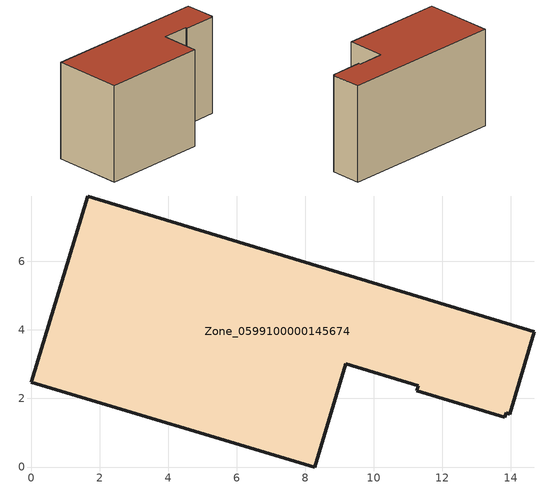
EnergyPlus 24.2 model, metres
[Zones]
Zone_0599100000145674
 floor ground (C_G): 11.3,2.37 9.19,3.01 8.28,0 0,2.47 1.65,7.91 14.69,3.95 13.97,1.54 13.87,1.58 13.82,1.45 11.26,2.23 z0
 wall outside (C_F): 9.19,3.01 11.3,2.37 11.26,2.23 13.82,1.45 13.87,1.58 13.97,1.54 14.69,3.95 1.65,7.91 0,2.47 8.28,0 9.19,3.01 z0:8.06
 roof outside (C_R): 13.82,1.45 13.87,1.58 13.97,1.54 14.69,3.95 1.65,7.91 0,2.47 8.28,0 9.19,3.01 11.3,2.37 11.26,2.23 z8.06
[BUILDING]
Pand.0599100000145674: North Axis=0; Terrain=City; Loads Convergence Tolerance Value=0.04; Temperature Convergence Tolerance Value=0.4; Solar Distribution=FullExterior; Maximum Number of Warmup Days=25; Minimum Number of Warmup Days=1
[Site:Location]
Rotterdam.The.Hague.AP_ZH_NLD Design_Conditions: Latitude=51.96; Longitude=4.45; Time Zone=1; Elevation=-4.5
[SITE:GROUNDTEMPERATURE:BUILDINGSURFACE]
18, 18, 18, 18, 18, 18, 18, 18, 18, 18, 18, 18
[MATERIAL] Thermal Absorptance=0.9; Solar Absorptance=0.7; Visible Absorptance=0.7
Name | Roughness | Thickness | Conductivity | Density | Specific Heat
G.TC.1975-1991 | MediumSmooth | 0.15 | 0.288461 | 540 | 1210
F.TC.1975-1991 | Rough | 0.3 | 0.230769 | 1920 | 840
R.TC.1975-1991 | MediumRough | 0.2 | 0.153846 | 1500 | 1000
[CONSTRUCTION]
C_G: G.TC.1975-1991
C_F: F.TC.1975-1991
C_R: R.TC.1975-1991
[ZONE]
Zone_0599100000145674: Type=1; Multiplier=1; Ceiling Height=Autocalculate; Volume=Autocalculate; Floor Area=autocalculate; Part of Total Floor Area=Yes
[ZONEINFILTRATION:DESIGNFLOWRATE]
Infil_Zone_0599100000145674: Zone or ZoneList or Space or SpaceList=Zone_0599100000145674; Schedule=AlwaysOn; Design Flow Rate Calculation Method=Flow/Area; Flow Rate per Floor Area=0.003; Constant Term Coefficient=1; Temperature Term Coefficient=0; Velocity Term Coefficient=0; Velocity Squared Term Coefficient=0
[HVACTEMPLATE:ZONE:IDEALLOADSAIRSYSTEM]
Zone_0599100000145674: Maximum Heating Supply Air Temperature=50; Minimum Cooling Supply Air Temperature=13; Maximum Heating Supply Air Humidity Ratio=0.0156; Minimum Cooling Supply Air Humidity Ratio=0.0077; Heating Limit=NoLimit; Cooling Limit=NoLimit; Dehumidification Control Type=ConstantSensibleHeatRatio; Cooling Sensible Heat Ratio=0.7; Dehumidification Setpoint=60; Humidification Control Type=None; Humidification Setpoint=30; Outdoor Air Method=None; Outdoor Air Flow Rate per Person=0.00944; Outdoor Air Flow Rate per Zone Floor Area=0; Outdoor Air Flow Rate per Zone=0; Demand Controlled Ventilation Type=None; Outdoor Air Economizer Type=NoEconomizer; Heat Recovery Type=None; Sensible Heat Recovery Effectiveness=0.7; Latent Heat Recovery Effectiveness=0.65
[ZONECONTROL:THERMOSTAT]
ThermostatControl_Zone_0599100000145674: Zone or ZoneList=Zone_0599100000145674; Control Type Schedule=DualSetpointControlType; Control 1=Thermostat_Zone_0599100000145674; Temperature Difference Between Cutout And Setpoint=0
[THERMOSTATSETPOINT:DUALSETPOINT]
Thermostat_Zone_0599100000145674: Heating Setpoint Temperature Schedule=HeatingSetpoint_Zone_0599100000145674; Cooling Setpoint Temperature Schedule=CoolingSetpoint_Zone_0599100000145674
[SCHEDULE:COMPACT]
HeatingSetpoint_Zone_0599100000145674: Through: 12/31, For: AllDays, Until: 24:00, 21
CoolingSetpoint_Zone_0599100000145674: Through: 12/31, For: AllDays, Until: 24:00, 24
DualSetpointControlType: Through: 12/31, For: AllDays, Until: 24:00, 4
AlwaysOn: Through: 12/31, For: AllDays, Until: 24:00, 1
